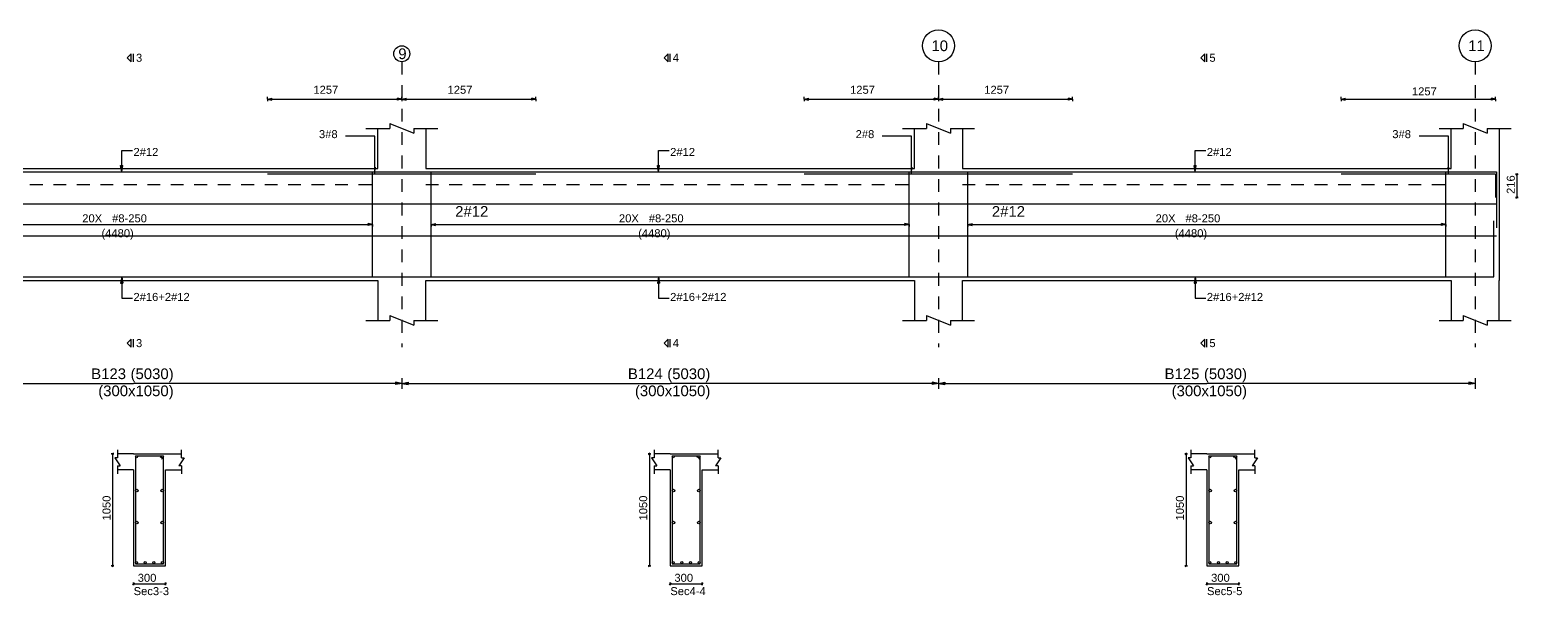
# Model space of a CAD drawing. Extents: x 0 to 98, y 3 to 248.
# Drawn here: x 54.45 to 68.4, y 199.18 to 204.48 of the extents above; entities that cross this region are included whole.
import ezdxf

# ---------------------------------------------------------------- set-up
doc = ezdxf.new("R2010")
doc.units = 0
doc.linetypes.add('ACAD_ISO02W100', pattern=[15, 12, -3])
for name, color, linetype in [('Axisline', 1, 'CONTINUOUS'), ('Axisline_Name', 2, 'CONTINUOUS'), ('Beam_bottombarlabeling', 2, 'CONTINUOUS'), ('Beam_Cross_Label', 4, 'CONTINUOUS'), ('Beam_CrossSection', 2, 'CONTINUOUS'), ('Beam_Dimensions_LS', 3, 'CONTINUOUS'), ('Beam_NameLS', 6, 'CONTINUOUS'), ('Beam_topbarsLabeling', 2, 'CONTINUOUS'), ('dim_all', 7, 'CONTINUOUS'), ('Extra_Topsteel_Labeling', 2, 'CONTINUOUS'), ('Extrabars', 7, 'CONTINUOUS'), ('Longsection', 2, 'CONTINUOUS'), ('main_botbars', 4, 'CONTINUOUS'), ('main_topbars', 4, 'CONTINUOUS'), ('SectionLine', 4, 'CONTINUOUS'), ('Sidefacebar', 140, 'CONTINUOUS'), ('Slabline', 253, 'CONTINUOUS'), ('span_dim', 7, 'CONTINUOUS'), ('spanline', 7, 'CONTINUOUS'), ('Stirrup_bar', 1, 'CONTINUOUS'), ('Stirrup_Dia_Spacing', 2, 'CONTINUOUS'), ('Stirrup_Length', 7, 'CONTINUOUS'), ('Stirrup_Numbers', 2, 'CONTINUOUS')]:
    doc.layers.add(name, color=color, linetype=linetype)
doc.styles.add('STRUDS_Arial', font='ARIAL.TTF', dxfattribs={"height": 0.04})

msp = doc.modelspace()

# ---------------------------------------------------------------- linework, layer by layer
at = {"layer": 'Axisline', "linetype": 'ACAD_ISO02W100', "ltscale": 0.01}
for p, q in [((57.94, 204.18), (57.94, 201.505)), ((62.97, 204.18), (62.97, 201.505)), ((68, 204.18), (68, 201.505))]:
    msp.add_line(p, q, dxfattribs=at)
at = {"layer": 'Axisline'}
for centre, radius in [((62.97, 204.33), 0.15), ((68, 204.33), 0.15), ((57.94, 204.255), 0.075)]:
    msp.add_circle(centre, radius, dxfattribs=at)
at = {"layer": 'Beam_bottombarlabeling'}
for p, q in [((55.315, 202.163), (55.305, 202.103)), ((55.315, 202.163), (55.315, 201.963)), ((55.315, 202.163), (55.325, 202.103)), ((60.345, 202.163), (60.335, 202.103)), ((60.345, 202.163), (60.345, 201.963)), ((60.345, 202.163), (60.355, 202.103)), ((65.375, 202.163), (65.365, 202.103)), ((65.375, 202.163), (65.375, 201.963)), ((65.375, 202.163), (65.385, 202.103)), ((55.305, 202.103), (55.325, 202.103)), ((60.335, 202.103), (60.355, 202.103)), ((65.365, 202.103), (65.385, 202.103)), ((55.315, 201.963), (55.415, 201.963)), ((60.345, 201.963), (60.445, 201.963)), ((65.375, 201.963), (65.475, 201.963))]:
    msp.add_line(p, q, dxfattribs=at)
for points in [[(55.315, 202.163), (55.305, 202.103), (55.315, 202.163), (55.325, 202.103)], [(60.345, 202.163), (60.335, 202.103), (60.345, 202.163), (60.355, 202.103)], [(65.375, 202.163), (65.365, 202.103), (65.375, 202.163), (65.385, 202.103)]]:
    msp.add_solid(points, dxfattribs=at)
at = {"layer": 'Beam_CrossSection'}
for p, q in [((55.275, 200.468), (55.25, 200.468)), ((55.25, 200.468), (55.3, 200.393)), ((55.275, 200.543), (55.275, 200.468)), ((55.425, 200.505), (55.275, 200.505)), ((55.425, 200.505), (55.725, 200.505)), ((55.425, 200.505), (55.425, 200.505)), ((55.725, 200.505), (55.725, 200.505)), ((55.725, 200.505), (55.875, 200.505)), ((55.9, 200.468), (55.85, 200.393)), ((55.875, 200.468), (55.875, 200.543)), ((55.875, 200.468), (55.9, 200.468)), ((60.305, 200.468), (60.28, 200.468)), ((60.28, 200.468), (60.33, 200.393)), ((60.305, 200.543), (60.305, 200.468)), ((60.455, 200.505), (60.305, 200.505)), ((60.455, 200.505), (60.755, 200.505)), ((60.455, 200.505), (60.455, 200.505)), ((60.755, 200.505), (60.755, 200.505)), ((60.755, 200.505), (60.905, 200.505)), ((60.93, 200.468), (60.88, 200.393)), ((60.905, 200.468), (60.905, 200.543)), ((60.905, 200.468), (60.93, 200.468)), ((65.335, 200.468), (65.31, 200.468)), ((65.31, 200.468), (65.36, 200.393)), ((65.335, 200.543), (65.335, 200.468)), ((65.485, 200.505), (65.335, 200.505)), ((65.485, 200.505), (65.785, 200.505)), ((65.485, 200.505), (65.485, 200.505)), ((65.785, 200.505), (65.785, 200.505)), ((65.785, 200.505), (65.935, 200.505)), ((65.96, 200.468), (65.91, 200.393)), ((65.935, 200.468), (65.935, 200.543)), ((65.935, 200.468), (65.96, 200.468)), ((55.275, 200.393), (55.275, 200.318)), ((55.275, 200.393), (55.3, 200.393)), ((55.425, 200.355), (55.275, 200.355)), ((55.425, 200.355), (55.425, 199.455)), ((55.725, 199.455), (55.725, 200.355)), ((55.725, 200.355), (55.875, 200.355)), ((55.875, 200.393), (55.85, 200.393)), ((55.875, 200.393), (55.875, 200.318)), ((60.305, 200.393), (60.305, 200.318)), ((60.305, 200.393), (60.33, 200.393)), ((60.455, 200.355), (60.305, 200.355)), ((60.455, 200.355), (60.455, 199.455)), ((60.755, 199.455), (60.755, 200.355)), ((60.755, 200.355), (60.905, 200.355)), ((60.905, 200.393), (60.88, 200.393)), ((60.905, 200.393), (60.905, 200.318)), ((65.335, 200.393), (65.335, 200.318)), ((65.335, 200.393), (65.36, 200.393)), ((65.485, 200.355), (65.335, 200.355)), ((65.485, 200.355), (65.485, 199.455)), ((65.785, 199.455), (65.785, 200.355)), ((65.785, 200.355), (65.935, 200.355)), ((65.935, 200.393), (65.91, 200.393)), ((65.935, 200.393), (65.935, 200.318)), ((55.425, 199.455), (55.725, 199.455)), ((60.455, 199.455), (60.755, 199.455)), ((65.485, 199.455), (65.785, 199.455))]:
    msp.add_line(p, q, dxfattribs=at)
at = {"layer": 'Beam_topbarsLabeling'}
for p, q in [((55.315, 203.147), (55.315, 203.347)), ((55.315, 203.347), (55.415, 203.347)), ((60.345, 203.147), (60.345, 203.347)), ((60.345, 203.347), (60.445, 203.347)), ((65.375, 203.147), (65.375, 203.347)), ((65.375, 203.347), (65.475, 203.347)), ((55.315, 203.147), (55.305, 203.207)), ((55.305, 203.207), (55.325, 203.207)), ((55.315, 203.147), (55.325, 203.207)), ((55.315, 203.207), (55.32, 203.207)), ((60.345, 203.147), (60.335, 203.207)), ((60.335, 203.207), (60.355, 203.207)), ((60.345, 203.147), (60.355, 203.207)), ((60.345, 203.207), (60.35, 203.207)), ((65.375, 203.147), (65.365, 203.207)), ((65.365, 203.207), (65.385, 203.207)), ((65.375, 203.147), (65.385, 203.207)), ((65.375, 203.207), (65.38, 203.207))]:
    msp.add_line(p, q, dxfattribs=at)
for points in [[(55.315, 203.147), (55.305, 203.207), (55.315, 203.147), (55.325, 203.207)], [(60.345, 203.147), (60.335, 203.207), (60.345, 203.147), (60.355, 203.207)], [(65.375, 203.147), (65.365, 203.207), (65.375, 203.147), (65.385, 203.207)]]:
    msp.add_solid(points, dxfattribs=at)
at = {"layer": 'dim_all'}
for p, q in [((56.6825, 203.83), (56.6825, 203.85)), ((56.6825, 203.83), (56.6825, 203.843)), ((56.6825, 203.83), (56.6825, 203.843)), ((56.6825, 203.83), (56.7225, 203.84)), ((56.6825, 203.83), (56.6825, 203.81)), ((56.6825, 203.83), (56.7225, 203.82)), ((56.6825, 203.83), (56.6825, 203.818)), ((56.6825, 203.83), (56.6825, 203.818)), ((56.6825, 203.83), (59.1975, 203.83)), ((56.7225, 203.82), (56.7225, 203.84)), ((57.94, 203.83), (57.9, 203.84)), ((57.9, 203.82), (57.9, 203.84)), ((57.94, 203.83), (57.9, 203.84)), ((57.9, 203.82), (57.9, 203.84)), ((57.94, 203.83), (57.9, 203.82)), ((57.94, 203.83), (57.9, 203.82)), ((57.94, 203.83), (57.94, 203.85)), ((57.94, 203.83), (57.94, 203.85)), ((57.94, 203.83), (57.94, 203.85)), ((57.94, 203.83), (57.94, 203.85)), ((57.94, 203.83), (57.94, 203.843)), ((57.94, 203.83), (57.94, 203.843)), ((57.94, 203.83), (57.94, 203.843)), ((57.94, 203.83), (57.94, 203.843)), ((57.94, 203.83), (57.98, 203.84)), ((57.94, 203.83), (57.98, 203.84)), ((57.94, 203.83), (57.94, 203.81)), ((57.94, 203.83), (57.98, 203.82)), ((57.94, 203.83), (57.94, 203.81)), ((57.94, 203.83), (57.94, 203.818)), ((57.94, 203.83), (57.94, 203.818)), ((57.94, 203.83), (57.94, 203.818)), ((57.94, 203.83), (57.94, 203.818)), ((57.94, 203.83), (57.94, 203.83)), ((57.94, 203.83), (57.94, 203.81)), ((57.94, 203.83), (57.98, 203.82)), ((57.94, 203.83), (57.94, 203.81)), ((57.98, 203.82), (57.98, 203.84)), ((57.98, 203.82), (57.98, 203.84)), ((59.1975, 203.83), (59.1575, 203.84)), ((59.1575, 203.82), (59.1575, 203.84)), ((59.1975, 203.83), (59.1575, 203.82)), ((59.1975, 203.83), (59.1975, 203.85)), ((59.1975, 203.83), (59.1975, 203.843)), ((59.1975, 203.83), (59.1975, 203.843)), ((59.1975, 203.83), (59.1975, 203.81)), ((59.1975, 203.83), (59.1975, 203.818)), ((59.1975, 203.83), (59.1975, 203.818)), ((61.7125, 203.83), (61.7125, 203.85)), ((61.7125, 203.83), (61.7125, 203.843)), ((61.7125, 203.83), (61.7125, 203.843)), ((61.7125, 203.83), (61.7525, 203.84)), ((61.7125, 203.83), (61.7125, 203.81)), ((61.7125, 203.83), (61.7525, 203.82)), ((61.7125, 203.83), (61.7125, 203.818)), ((61.7125, 203.83), (61.7125, 203.818)), ((61.7125, 203.83), (64.2275, 203.83)), ((61.7525, 203.82), (61.7525, 203.84)), ((62.97, 203.83), (62.93, 203.84)), ((62.93, 203.82), (62.93, 203.84)), ((62.97, 203.83), (62.93, 203.84)), ((62.93, 203.82), (62.93, 203.84)), ((62.97, 203.83), (62.93, 203.82)), ((62.97, 203.83), (62.93, 203.82)), ((62.97, 203.83), (62.97, 203.85)), ((62.97, 203.83), (62.97, 203.85)), ((62.97, 203.83), (62.97, 203.85)), ((62.97, 203.83), (62.97, 203.85)), ((62.97, 203.83), (62.97, 203.843)), ((62.97, 203.83), (62.97, 203.843)), ((62.97, 203.83), (62.97, 203.843)), ((62.97, 203.83), (62.97, 203.843)), ((62.97, 203.83), (63.01, 203.84)), ((62.97, 203.83), (63.01, 203.84)), ((62.97, 203.83), (62.97, 203.81)), ((62.97, 203.83), (63.01, 203.82)), ((62.97, 203.83), (62.97, 203.81)), ((62.97, 203.83), (62.97, 203.818)), ((62.97, 203.83), (62.97, 203.818)), ((62.97, 203.83), (62.97, 203.818)), ((62.97, 203.83), (62.97, 203.818)), ((62.97, 203.83), (62.97, 203.83)), ((62.97, 203.83), (62.97, 203.81)), ((62.97, 203.83), (63.01, 203.82)), ((62.97, 203.83), (62.97, 203.81)), ((63.01, 203.82), (63.01, 203.84)), ((63.01, 203.82), (63.01, 203.84)), ((64.2275, 203.83), (64.1875, 203.84)), ((64.1875, 203.82), (64.1875, 203.84)), ((64.2275, 203.83), (64.1875, 203.82)), ((64.2275, 203.83), (64.2275, 203.85)), ((64.2275, 203.83), (64.2275, 203.843)), ((64.2275, 203.83), (64.2275, 203.843)), ((64.2275, 203.83), (64.2275, 203.81)), ((64.2275, 203.83), (64.2275, 203.818)), ((64.2275, 203.83), (64.2275, 203.818)), ((66.7425, 203.83), (66.7425, 203.85)), ((66.7425, 203.83), (66.7425, 203.843)), ((66.7425, 203.83), (66.7425, 203.843)), ((66.7425, 203.83), (66.7825, 203.84)), ((66.7425, 203.83), (66.7425, 203.81)), ((66.7425, 203.83), (66.7825, 203.82)), ((66.7425, 203.83), (66.7425, 203.818)), ((66.7425, 203.83), (66.7425, 203.818)), ((66.7425, 203.83), (68.192, 203.83)), ((66.7825, 203.82), (66.7825, 203.84)), ((68.192, 203.83), (68.152, 203.84)), ((68.152, 203.82), (68.152, 203.84)), ((68.192, 203.83), (68.152, 203.82)), ((68.192, 203.83), (68.192, 203.85)), ((68.192, 203.83), (68.192, 203.843)), ((68.192, 203.83), (68.192, 203.843)), ((68.192, 203.83), (68.192, 203.81)), ((68.192, 203.83), (68.192, 203.818)), ((68.192, 203.83), (68.192, 203.818)), ((68.391, 203.125), (68.3785, 203.125)), ((68.391, 203.125), (68.3822, 203.116)), ((68.391, 203.125), (68.3999, 203.133)), ((68.391, 203.125), (68.4035, 203.125)), ((68.391, 203.125), (68.391, 202.908)), ((68.391, 202.908), (68.3785, 202.908)), ((68.391, 202.908), (68.3822, 202.899)), ((68.391, 202.908), (68.3999, 202.917)), ((68.391, 202.908), (68.4035, 202.908)), ((55.23, 200.505), (55.2175, 200.505)), ((55.23, 200.505), (55.2212, 200.496)), ((55.23, 200.505), (55.2389, 200.514)), ((55.23, 200.505), (55.2425, 200.505)), ((55.23, 200.505), (55.23, 199.455)), ((60.26, 200.505), (60.2475, 200.505)), ((60.26, 200.505), (60.2512, 200.496)), ((60.26, 200.505), (60.2689, 200.514)), ((60.26, 200.505), (60.2725, 200.505)), ((60.26, 200.505), (60.26, 199.455)), ((65.29, 200.505), (65.2775, 200.505)), ((65.29, 200.505), (65.2812, 200.496)), ((65.29, 200.505), (65.2989, 200.514)), ((65.29, 200.505), (65.3025, 200.505)), ((65.29, 200.505), (65.29, 199.455)), ((55.23, 199.455), (55.2175, 199.455)), ((55.23, 199.455), (55.2212, 199.446)), ((55.23, 199.455), (55.2389, 199.464)), ((55.23, 199.455), (55.2425, 199.455)), ((60.26, 199.455), (60.2475, 199.455)), ((60.26, 199.455), (60.2512, 199.446)), ((60.26, 199.455), (60.2689, 199.464)), ((60.26, 199.455), (60.2725, 199.455)), ((65.29, 199.455), (65.2775, 199.455)), ((65.29, 199.455), (65.2812, 199.446)), ((65.29, 199.455), (65.2989, 199.464)), ((65.29, 199.455), (65.3025, 199.455)), ((55.425, 199.285), (55.4162, 199.276)), ((55.425, 199.285), (55.425, 199.298)), ((55.425, 199.285), (55.4339, 199.294)), ((55.425, 199.285), (55.425, 199.273)), ((55.425, 199.285), (55.725, 199.285)), ((55.725, 199.285), (55.7162, 199.276)), ((55.725, 199.285), (55.725, 199.298)), ((55.725, 199.285), (55.7339, 199.294)), ((55.725, 199.285), (55.725, 199.273)), ((60.455, 199.285), (60.4462, 199.276)), ((60.455, 199.285), (60.455, 199.298)), ((60.455, 199.285), (60.4639, 199.294)), ((60.455, 199.285), (60.455, 199.273)), ((60.455, 199.285), (60.755, 199.285)), ((60.755, 199.285), (60.7462, 199.276)), ((60.755, 199.285), (60.755, 199.298)), ((60.755, 199.285), (60.7639, 199.294)), ((60.755, 199.285), (60.755, 199.273)), ((65.485, 199.285), (65.4762, 199.276)), ((65.485, 199.285), (65.485, 199.298)), ((65.485, 199.285), (65.4939, 199.294)), ((65.485, 199.285), (65.485, 199.273)), ((65.485, 199.285), (65.785, 199.285)), ((65.785, 199.285), (65.7762, 199.276)), ((65.785, 199.285), (65.785, 199.298)), ((65.785, 199.285), (65.7939, 199.294)), ((65.785, 199.285), (65.785, 199.273))]:
    msp.add_line(p, q, dxfattribs=at)
for points in [[(56.6825, 203.83), (56.7225, 203.84), (56.6825, 203.83), (56.7225, 203.82)], [(57.94, 203.83), (57.9, 203.84), (57.94, 203.83), (57.9, 203.82)], [(57.94, 203.83), (57.9, 203.84), (57.94, 203.83), (57.9, 203.82)], [(57.94, 203.83), (57.98, 203.84), (57.94, 203.83), (57.98, 203.82)], [(57.94, 203.83), (57.98, 203.84), (57.94, 203.83), (57.98, 203.82)], [(59.1975, 203.83), (59.1575, 203.84), (59.1975, 203.83), (59.1575, 203.82)], [(61.7125, 203.83), (61.7525, 203.84), (61.7125, 203.83), (61.7525, 203.82)], [(62.97, 203.83), (62.93, 203.84), (62.97, 203.83), (62.93, 203.82)], [(62.97, 203.83), (62.93, 203.84), (62.97, 203.83), (62.93, 203.82)], [(62.97, 203.83), (63.01, 203.84), (62.97, 203.83), (63.01, 203.82)], [(62.97, 203.83), (63.01, 203.84), (62.97, 203.83), (63.01, 203.82)], [(64.2275, 203.83), (64.1875, 203.84), (64.2275, 203.83), (64.1875, 203.82)], [(66.7425, 203.83), (66.7825, 203.84), (66.7425, 203.83), (66.7825, 203.82)], [(68.192, 203.83), (68.152, 203.84), (68.192, 203.83), (68.152, 203.82)]]:
    msp.add_solid(points, dxfattribs=at)
at = {"layer": 'Extra_Topsteel_Labeling'}
for p, q in [((57.6885, 203.484), (57.4135, 203.484)), ((57.6885, 203.134), (57.6885, 203.484)), ((62.7185, 203.484), (62.4435, 203.484)), ((62.7185, 203.134), (62.7185, 203.484)), ((67.7485, 203.484), (67.4735, 203.484)), ((67.7485, 203.134), (67.7485, 203.484))]:
    msp.add_line(p, q, dxfattribs=at)
for points in [[(57.6885, 203.134), (57.6785, 203.194), (57.6885, 203.134), (57.6985, 203.194)], [(62.7185, 203.134), (62.7085, 203.194), (62.7185, 203.134), (62.7285, 203.194)], [(67.7485, 203.134), (67.7385, 203.194), (67.7485, 203.134), (67.7585, 203.194)]]:
    msp.add_solid(points, dxfattribs=at)
at = {"layer": 'Extrabars'}
for p, q in [((59.1975, 203.125), (56.6825, 203.125)), ((64.2275, 203.125), (61.7125, 203.125)), ((68.192, 203.125), (66.7425, 203.125)), ((68.192, 203.125), (68.192, 202.908))]:
    msp.add_line(p, q, dxfattribs=at)
at = {"layer": 'Longsection'}
for p, q in [((57.6025, 203.555), (57.715, 203.555)), ((57.6025, 203.555), (57.8275, 203.555)), ((57.715, 203.18), (57.715, 203.555)), ((57.8275, 203.6), (57.8275, 203.555)), ((57.8275, 203.6), (58.0525, 203.51)), ((58.0525, 203.555), (58.0525, 203.51)), ((58.0525, 203.555), (58.2775, 203.555)), ((58.165, 203.555), (58.165, 203.18)), ((62.6325, 203.555), (62.745, 203.555)), ((62.6325, 203.555), (62.8575, 203.555)), ((62.745, 203.18), (62.745, 203.555)), ((62.8575, 203.6), (62.8575, 203.555)), ((62.8575, 203.6), (63.0825, 203.51)), ((63.0825, 203.555), (63.0825, 203.51)), ((63.0825, 203.555), (63.3075, 203.555)), ((63.195, 203.555), (63.195, 203.18)), ((67.6625, 203.555), (67.775, 203.555)), ((67.6625, 203.555), (67.8875, 203.555)), ((67.775, 203.18), (67.775, 203.555)), ((67.8875, 203.6), (67.8875, 203.555)), ((67.8875, 203.6), (68.1125, 203.51)), ((68.1125, 203.555), (68.1125, 203.51)), ((68.1125, 203.555), (68.3375, 203.555)), ((68.225, 203.555), (68.225, 203.18)), ((53.135, 203.18), (57.715, 203.18)), ((58.165, 203.18), (62.745, 203.18)), ((63.195, 203.18), (67.775, 203.18)), ((68.225, 203.18), (68.225, 202.13)), ((53.135, 202.13), (57.715, 202.13)), ((57.715, 202.13), (57.715, 201.755)), ((58.165, 201.755), (58.165, 202.13)), ((58.165, 202.13), (62.745, 202.13)), ((62.745, 202.13), (62.745, 201.755)), ((63.195, 201.755), (63.195, 202.13)), ((63.195, 202.13), (67.775, 202.13)), ((67.775, 202.13), (67.775, 201.755)), ((68.225, 201.755), (68.225, 202.13)), ((57.6025, 201.755), (57.715, 201.755)), ((57.6025, 201.755), (57.8275, 201.755)), ((57.8275, 201.8), (57.8275, 201.755)), ((57.8275, 201.8), (58.0525, 201.71)), ((58.0525, 201.755), (58.0525, 201.71)), ((58.0525, 201.755), (58.2775, 201.755)), ((62.6325, 201.755), (62.745, 201.755)), ((62.6325, 201.755), (62.8575, 201.755)), ((62.8575, 201.8), (62.8575, 201.755)), ((62.8575, 201.8), (63.0825, 201.71)), ((63.0825, 201.755), (63.0825, 201.71)), ((63.0825, 201.755), (63.3075, 201.755)), ((67.6625, 201.755), (67.775, 201.755)), ((67.6625, 201.755), (67.8875, 201.755)), ((67.8875, 201.8), (67.8875, 201.755)), ((67.8875, 201.8), (68.1125, 201.71)), ((68.1125, 201.755), (68.1125, 201.71)), ((68.1125, 201.755), (68.3375, 201.755))]:
    msp.add_line(p, q, dxfattribs=at)
at = {"layer": 'main_botbars'}
for p, q in [((52.71, 203.147), (58.14, 203.147)), ((57.74, 203.147), (63.17, 203.147)), ((62.77, 203.147), (68.2, 203.147)), ((68.2, 203.147), (68.2, 202.622)), ((68.175, 202.163), (68.175, 202.688)), ((52.735, 202.163), (58.115, 202.163)), ((57.765, 202.163), (57.765, 202.163)), ((57.765, 202.163), (63.145, 202.163)), ((62.795, 202.163), (68.175, 202.163))]:
    msp.add_line(p, q, dxfattribs=at)
for centre in [(55.4538, 199.484), (55.5346, 199.484), (55.6154, 199.484), (55.6963, 199.484), (60.4838, 199.484), (60.5646, 199.484), (60.6454, 199.484), (60.7263, 199.484), (65.5138, 199.484), (65.5946, 199.484), (65.6755, 199.484), (65.7563, 199.484)]:
    msp.add_circle(centre, 0.01, dxfattribs=at)
at = {"layer": 'main_topbars'}
for centre in [(55.4538, 200.476), (55.6963, 200.476), (60.4838, 200.476), (60.7263, 200.476), (65.5138, 200.476), (65.7563, 200.476)]:
    msp.add_circle(centre, 0.01, dxfattribs=at)
at = {"layer": 'SectionLine'}
for p, q in [((55.405, 204.255), (55.3675, 204.218)), ((55.405, 204.18), (55.405, 204.255)), ((55.425, 204.18), (55.425, 204.255)), ((60.435, 204.255), (60.3975, 204.218)), ((60.435, 204.18), (60.435, 204.255)), ((60.455, 204.18), (60.455, 204.255)), ((65.465, 204.255), (65.4275, 204.218)), ((65.465, 204.18), (65.465, 204.255)), ((65.485, 204.18), (65.485, 204.255)), ((55.405, 204.18), (55.3675, 204.218)), ((60.435, 204.18), (60.3975, 204.218)), ((65.465, 204.18), (65.4275, 204.218)), ((55.405, 201.58), (55.3675, 201.543)), ((55.405, 201.505), (55.3675, 201.543)), ((55.405, 201.505), (55.405, 201.58)), ((55.425, 201.505), (55.425, 201.58)), ((60.435, 201.58), (60.3975, 201.543)), ((60.435, 201.505), (60.3975, 201.543)), ((60.435, 201.505), (60.435, 201.58)), ((60.455, 201.505), (60.455, 201.58)), ((65.465, 201.58), (65.4275, 201.543)), ((65.465, 201.505), (65.4275, 201.543)), ((65.465, 201.505), (65.465, 201.58)), ((65.485, 201.505), (65.485, 201.58))]:
    msp.add_line(p, q, dxfattribs=at)
at = {"layer": 'Sidefacebar'}
for p, q in [((52.71, 202.847), (58.14, 202.847)), ((57.74, 202.847), (63.17, 202.847)), ((62.77, 202.847), (68.2, 202.847)), ((52.71, 202.547), (58.14, 202.547)), ((57.74, 202.547), (63.17, 202.547)), ((62.77, 202.547), (68.2, 202.547))]:
    msp.add_line(p, q, dxfattribs=at)
for centre in [(55.456, 200.16), (55.694, 200.16), (60.486, 200.16), (60.724, 200.16), (65.516, 200.16), (65.754, 200.16), (55.456, 199.86), (55.694, 199.86), (60.486, 199.86), (60.724, 199.86), (65.516, 199.86), (65.754, 199.86)]:
    msp.add_circle(centre, 0.012, dxfattribs=at)
at = {"layer": 'Slabline', "linetype": 'ACAD_ISO02W100', "ltscale": 0.01}
for p, q in [((53.135, 203.03), (57.715, 203.03)), ((58.165, 203.03), (62.745, 203.03)), ((63.195, 203.03), (67.775, 203.03))]:
    msp.add_line(p, q, dxfattribs=at)
at = {"layer": 'spanline'}
for p, q in [((52.91, 201.165), (55.425, 201.165)), ((57.94, 201.165), (55.425, 201.165)), ((57.94, 201.165), (57.88, 201.175)), ((57.88, 201.175), (57.88, 201.155)), ((57.94, 201.165), (57.88, 201.155)), ((57.94, 201.215), (57.94, 201.115)), ((57.94, 201.215), (57.94, 201.115)), ((57.94, 201.165), (58, 201.175)), ((57.94, 201.165), (60.455, 201.165)), ((57.94, 201.165), (58, 201.155)), ((58, 201.175), (58, 201.155)), ((62.97, 201.165), (60.455, 201.165)), ((62.97, 201.165), (62.91, 201.175)), ((62.91, 201.175), (62.91, 201.155)), ((62.97, 201.165), (62.91, 201.155)), ((62.97, 201.215), (62.97, 201.115)), ((62.97, 201.215), (62.97, 201.115)), ((62.97, 201.165), (63.03, 201.175)), ((62.97, 201.165), (65.485, 201.165)), ((62.97, 201.165), (63.03, 201.155)), ((63.03, 201.175), (63.03, 201.155)), ((68, 201.165), (65.485, 201.165)), ((68, 201.165), (67.94, 201.175)), ((67.94, 201.175), (67.94, 201.155)), ((68, 201.165), (67.94, 201.155)), ((68, 201.215), (68, 201.115))]:
    msp.add_line(p, q, dxfattribs=at)
for points in [[(57.94, 201.165), (57.88, 201.175), (57.94, 201.165), (57.88, 201.155)], [(57.94, 201.165), (58, 201.175), (57.94, 201.165), (58, 201.155)], [(62.97, 201.165), (62.91, 201.175), (62.97, 201.165), (62.91, 201.155)], [(62.97, 201.165), (63.03, 201.175), (62.97, 201.165), (63.03, 201.155)], [(68, 201.165), (67.94, 201.175), (68, 201.165), (67.94, 201.155)]]:
    msp.add_solid(points, dxfattribs=at)
at = {"layer": 'Stirrup_bar'}
for p, q in [((57.665, 202.163), (57.665, 203.147)), ((58.215, 202.163), (58.215, 203.147)), ((62.695, 202.163), (62.695, 203.147)), ((63.245, 202.163), (63.245, 203.147)), ((67.725, 202.163), (67.725, 203.147)), ((55.4438, 200.486), (55.4438, 199.474)), ((55.4438, 200.486), (55.7063, 200.486)), ((55.6892, 200.483), (55.6751, 200.469)), ((55.7033, 200.469), (55.6892, 200.455)), ((55.7063, 199.474), (55.7063, 200.486)), ((60.4738, 200.486), (60.4738, 199.474)), ((60.4738, 200.486), (60.7363, 200.486)), ((60.7192, 200.483), (60.7051, 200.469)), ((60.7333, 200.469), (60.7192, 200.455)), ((60.7363, 199.474), (60.7363, 200.486)), ((65.5038, 200.486), (65.5038, 199.474)), ((65.5038, 200.486), (65.7663, 200.486)), ((65.7492, 200.483), (65.7351, 200.469)), ((65.7633, 200.469), (65.7492, 200.455)), ((65.7663, 199.474), (65.7663, 200.486)), ((55.4438, 199.474), (55.7063, 199.474)), ((60.4738, 199.474), (60.7363, 199.474)), ((65.5038, 199.474), (65.7663, 199.474))]:
    msp.add_line(p, q, dxfattribs=at)
at = {"layer": 'Stirrup_Length'}
for p, q in [((53.185, 202.655), (57.665, 202.655)), ((57.665, 202.655), (57.625, 202.665)), ((57.625, 202.645), (57.625, 202.665)), ((57.665, 202.655), (57.625, 202.645)), ((57.665, 202.655), (57.665, 202.675)), ((57.665, 202.655), (57.665, 202.635)), ((58.215, 202.655), (58.215, 202.675)), ((58.215, 202.655), (58.255, 202.665)), ((58.215, 202.655), (62.695, 202.655)), ((58.215, 202.655), (58.215, 202.635)), ((58.215, 202.655), (58.255, 202.645)), ((58.255, 202.645), (58.255, 202.665)), ((62.695, 202.655), (62.655, 202.665)), ((62.655, 202.645), (62.655, 202.665)), ((62.695, 202.655), (62.655, 202.645)), ((62.695, 202.655), (62.695, 202.675)), ((62.695, 202.655), (62.695, 202.635)), ((63.245, 202.655), (63.245, 202.675)), ((63.245, 202.655), (63.285, 202.665)), ((63.245, 202.655), (67.725, 202.655)), ((63.245, 202.655), (63.245, 202.635)), ((63.245, 202.655), (63.285, 202.645)), ((63.285, 202.645), (63.285, 202.665)), ((67.725, 202.655), (67.685, 202.665)), ((67.685, 202.645), (67.685, 202.665)), ((67.725, 202.655), (67.685, 202.645)), ((67.725, 202.655), (67.725, 202.675)), ((67.725, 202.655), (67.725, 202.635))]:
    msp.add_line(p, q, dxfattribs=at)
for points in [[(57.665, 202.655), (57.625, 202.665), (57.665, 202.655), (57.625, 202.645)], [(58.215, 202.655), (58.255, 202.665), (58.215, 202.655), (58.255, 202.645)], [(62.695, 202.655), (62.655, 202.665), (62.695, 202.655), (62.655, 202.645)], [(63.245, 202.655), (63.285, 202.665), (63.245, 202.655), (63.285, 202.645)], [(67.725, 202.655), (67.685, 202.665), (67.725, 202.655), (67.685, 202.645)]]:
    msp.add_solid(points, dxfattribs=at)

# ---------------------------------------------------------------- texts
at = {"layer": 'Axisline_Name', "style": 'STRUDS_Arial'}
for s, p in [('10', (62.904, 204.28)), ('11', (67.934, 204.28)), ('9', (57.907, 204.205))]:
    msp.add_text(s, height=0.1, dxfattribs=at).set_placement(p)
at = {"layer": 'Beam_bottombarlabeling', "style": 'STRUDS_Arial'}
for p in [(55.425, 201.938), (60.455, 201.938), (65.485, 201.938)]:
    msp.add_text('2#16+2#12', height=0.075, dxfattribs=at).set_placement(p)
at = {"layer": 'Beam_Cross_Label', "style": 'STRUDS_Arial'}
for s, p in [('Sec3-3', (55.4265, 199.18)), ('Sec4-4', (60.4565, 199.18)), ('Sec5-5', (65.4865, 199.18))]:
    msp.add_text(s, height=0.075, dxfattribs=at).set_placement(p)
at = {"layer": 'Beam_Dimensions_LS', "style": 'STRUDS_Arial'}
for p in [(55.095, 201.045), (60.125, 201.045), (65.155, 201.045)]:
    msp.add_text('(300x1050)', height=0.1, dxfattribs=at).set_placement(p)
at = {"layer": 'Beam_NameLS', "style": 'STRUDS_Arial'}
for s, p in [('B123', (55.029, 201.205)), ('B124', (60.059, 201.205)), ('B125', (65.089, 201.205))]:
    msp.add_text(s, height=0.1, dxfattribs=at).set_placement(p)
at = {"layer": 'Beam_topbarsLabeling', "style": 'STRUDS_Arial'}
for p in [(55.425, 203.297), (60.455, 203.297), (65.485, 203.297)]:
    msp.add_text('2#12', height=0.075, dxfattribs=at).set_placement(p)
at = {"layer": 'dim_all', "style": 'STRUDS_Arial'}
for s, p in [('1257', (57.1113, 203.88)), ('1257', (58.3688, 203.88)), ('1257', (62.1413, 203.88)), ('1257', (63.3988, 203.88)), ('1257', (67.4073, 203.865)), ('300', (55.465, 199.305)), ('300', (60.495, 199.305)), ('300', (65.525, 199.305))]:
    msp.add_text(s, height=0.075, dxfattribs=at).set_placement(p)
for s, p in [('216', (68.371, 202.941)), ('1050', (55.21, 199.88)), ('1050', (60.24, 199.88)), ('1050', (65.27, 199.88))]:
    msp.add_text(s, height=0.075, rotation=90, dxfattribs=at).set_placement(p)
at = {"layer": 'Extra_Topsteel_Labeling', "style": 'STRUDS_Arial'}
for s, p in [('3#8', (57.1635, 203.464)), ('2#8', (62.1935, 203.464)), ('3#8', (67.2235, 203.464))]:
    msp.add_text(s, height=0.075, dxfattribs=at).set_placement(p)
at = {"layer": 'SectionLine', "style": 'STRUDS_Arial'}
for s, p in [('3', (55.449, 204.18)), ('4', (60.479, 204.18)), ('5', (65.509, 204.18)), ('3', (55.449, 201.505)), ('4', (60.479, 201.505)), ('5', (65.509, 201.505))]:
    msp.add_text(s, height=0.075, dxfattribs=at).set_placement(p)
at = {"layer": 'Sidefacebar', "style": 'STRUDS_Arial'}
for p in [(58.44, 202.727), (63.47, 202.727)]:
    msp.add_text('2#12', height=0.1, dxfattribs=at).set_placement(p)
at = {"layer": 'span_dim', "style": 'STRUDS_Arial'}
for p in [(55.359, 201.205), (60.389, 201.205), (65.419, 201.205)]:
    msp.add_text(' (5030) ', height=0.1, dxfattribs=at).set_placement(p)
at = {"layer": 'Stirrup_Dia_Spacing', "style": 'STRUDS_Arial'}
for p in [(55.225, 202.675), (60.255, 202.675), (65.285, 202.675)]:
    msp.add_text('#8-250', height=0.075, dxfattribs=at).set_placement(p)
at = {"layer": 'Stirrup_Length', "style": 'STRUDS_Arial'}
for p in [(55.125, 202.535), (60.155, 202.535), (65.185, 202.535)]:
    msp.add_text('(4480)', height=0.075, dxfattribs=at).set_placement(p)
at = {"layer": 'Stirrup_Numbers', "style": 'STRUDS_Arial'}
for p in [(54.945, 202.675), (59.975, 202.675), (65.005, 202.675)]:
    msp.add_text('20X', height=0.075, dxfattribs=at).set_placement(p)

doc.saveas('drawing.dxf')
